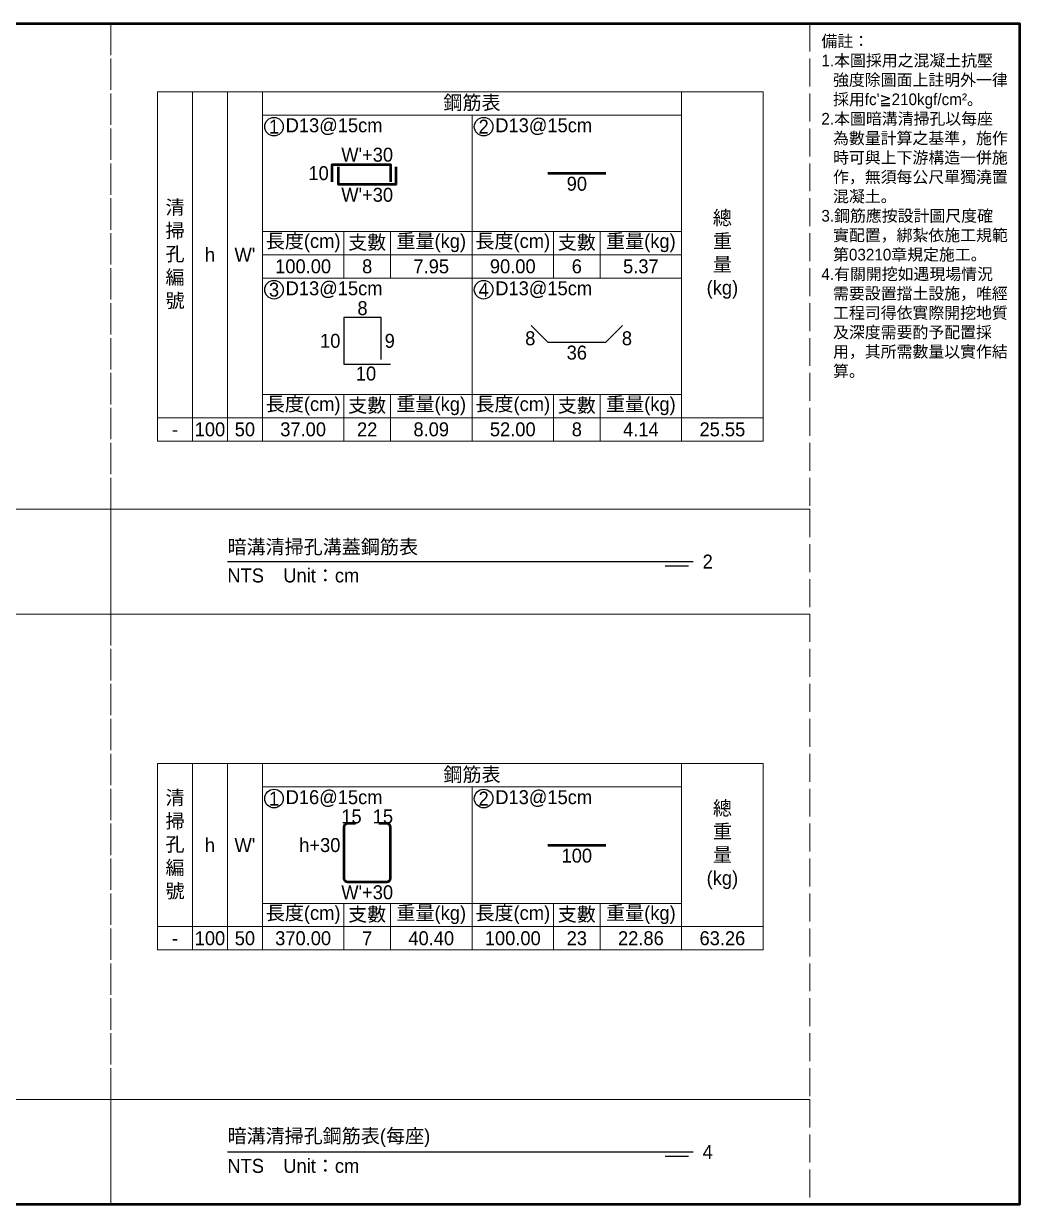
# Model space of a CAD drawing. Extents: x -7340 to 3675, y -3342 to 777.
# Drawn here: x -428 to 0, y -1264 to -757 of the extents above; entities that cross this region are included whole.
import ezdxf

# ---------------------------------------------------------------- set-up
doc = ezdxf.new("R2010")
doc.units = 0
doc.header["$MEASUREMENT"] = 0
doc.linetypes.add('ACAD_ISO02W100', pattern=[15, 12, -3])
for name, color, linetype, lineweight in [('一、1.基本-圖框', 7, 'Continuous', 20), ('一、3.基本-變更', 1, 'Continuous', 50), ('二、5.繪圖-鋼筋', 60, 'Continuous', 50)]:
    doc.layers.add(name, color=color, linetype=linetype, lineweight=lineweight)
doc.layers.add('一、4.基本-隱藏', color=9, linetype='ACAD_ISO02W100', lineweight=20, plot=False)
doc.layers.add('三、1.文字-說明文字', color=2, linetype='Continuous')
doc.layers.add('三、3.文字-註解文字', color=2, linetype='Continuous')
doc.styles.add('次圖名(詳圖)', font='MS PGothic.ttf', dxfattribs={"height": 6})
doc.styles.add('註解文字(詳圖)', font='MS PGothic.ttf', dxfattribs={"height": 5})

msp = doc.modelspace()

# ---------------------------------------------------------------- linework, layer by layer
at = {"layer": '一、1.基本-圖框'}
for points in [[(-370, -926.25), (-355, -926.25), (-355, -786.25), (-370, -786.25)], [(-355, -926.25), (-340, -926.25), (-340, -786.25), (-355, -786.25)], [(-340, -926.25), (-325, -926.25), (-325, -786.25), (-340, -786.25)], [(-325, -796.25), (-145, -796.25), (-145, -786.25), (-325, -786.25)], [(-110, -926.25), (-145, -926.25), (-145, -786.25), (-110, -786.25)], [(-325, -796.25), (-235, -796.25), (-235, -846.25), (-325, -846.25)], [(-235, -796.25), (-145, -796.25), (-145, -846.25), (-235, -846.25)], [(-325, -846.25), (-290, -846.25), (-290, -856.25), (-325, -856.25)], [(-290, -846.25), (-270, -846.25), (-270, -856.25), (-290, -856.25)], [(-270, -846.25), (-235, -846.25), (-235, -856.25), (-270, -856.25)], [(-235, -846.25), (-200, -846.25), (-200, -856.25), (-235, -856.25)], [(-200, -846.25), (-180, -846.25), (-180, -856.25), (-200, -856.25)], [(-180, -846.25), (-145, -846.25), (-145, -856.25), (-180, -856.25)], [(-325, -856.25), (-290, -856.25), (-290, -866.25), (-325, -866.25)], [(-290, -856.25), (-270, -856.25), (-270, -866.25), (-290, -866.25)], [(-270, -856.25), (-235, -856.25), (-235, -866.25), (-270, -866.25)], [(-235, -856.25), (-200, -856.25), (-200, -866.25), (-235, -866.25)], [(-200, -856.25), (-180, -856.25), (-180, -866.25), (-200, -866.25)], [(-180, -856.25), (-145, -856.25), (-145, -866.25), (-180, -866.25)], [(-325, -866.25), (-235, -866.25), (-235, -916.25), (-325, -916.25)], [(-235, -866.25), (-145, -866.25), (-145, -916.25), (-235, -916.25)], [(-325, -916.25), (-290, -916.25), (-290, -926.25), (-325, -926.25)], [(-290, -916.25), (-270, -916.25), (-270, -926.25), (-290, -926.25)], [(-270, -916.25), (-235, -916.25), (-235, -926.25), (-270, -926.25)], [(-235, -916.25), (-200, -916.25), (-200, -926.25), (-235, -926.25)], [(-200, -916.25), (-180, -916.25), (-180, -926.25), (-200, -926.25)], [(-180, -916.25), (-145, -916.25), (-145, -926.25), (-180, -926.25)], [(-370, -926.25), (-355, -926.25), (-355, -936.25), (-370, -936.25)], [(-355, -926.25), (-340, -926.25), (-340, -936.25), (-355, -936.25)], [(-340, -926.25), (-325, -926.25), (-325, -936.25), (-340, -936.25)], [(-325, -926.25), (-290, -926.25), (-290, -936.25), (-325, -936.25)], [(-290, -926.25), (-270, -926.25), (-270, -936.25), (-290, -936.25)], [(-270, -926.25), (-235, -926.25), (-235, -936.25), (-270, -936.25)], [(-235, -926.25), (-200, -926.25), (-200, -936.25), (-235, -936.25)], [(-200, -926.25), (-180, -926.25), (-180, -936.25), (-200, -936.25)], [(-180, -926.25), (-145, -926.25), (-145, -936.25), (-180, -936.25)], [(-145, -926.25), (-110, -926.25), (-110, -936.25), (-145, -936.25)], [(-370, -1144.75), (-355, -1144.75), (-355, -1074.75), (-370, -1074.75)], [(-355, -1144.75), (-340, -1144.75), (-340, -1074.75), (-355, -1074.75)], [(-340, -1144.75), (-325, -1144.75), (-325, -1074.75), (-340, -1074.75)], [(-325, -1084.75), (-145, -1084.75), (-145, -1074.75), (-325, -1074.75)], [(-110, -1144.75), (-145, -1144.75), (-145, -1074.75), (-110, -1074.75)], [(-325, -1084.75), (-235, -1084.75), (-235, -1134.75), (-325, -1134.75)], [(-235, -1084.75), (-145, -1084.75), (-145, -1134.75), (-235, -1134.75)], [(-325, -1134.75), (-290, -1134.75), (-290, -1144.75), (-325, -1144.75)], [(-290, -1134.75), (-270, -1134.75), (-270, -1144.75), (-290, -1144.75)], [(-270, -1134.75), (-235, -1134.75), (-235, -1144.75), (-270, -1144.75)], [(-235, -1134.75), (-200, -1134.75), (-200, -1144.75), (-235, -1144.75)], [(-200, -1134.75), (-180, -1134.75), (-180, -1144.75), (-200, -1144.75)], [(-180, -1134.75), (-145, -1134.75), (-145, -1144.75), (-180, -1144.75)], [(-370, -1144.75), (-355, -1144.75), (-355, -1154.75), (-370, -1154.75)], [(-355, -1144.75), (-340, -1144.75), (-340, -1154.75), (-355, -1154.75)], [(-340, -1144.75), (-325, -1144.75), (-325, -1154.75), (-340, -1154.75)], [(-325, -1144.75), (-290, -1144.75), (-290, -1154.75), (-325, -1154.75)], [(-290, -1144.75), (-270, -1144.75), (-270, -1154.75), (-290, -1154.75)], [(-270, -1144.75), (-235, -1144.75), (-235, -1154.75), (-270, -1154.75)], [(-235, -1144.75), (-200, -1144.75), (-200, -1154.75), (-235, -1154.75)], [(-200, -1144.75), (-180, -1144.75), (-180, -1154.75), (-200, -1154.75)], [(-180, -1144.75), (-145, -1144.75), (-145, -1154.75), (-180, -1154.75)], [(-145, -1144.75), (-110, -1144.75), (-110, -1154.75), (-145, -1154.75)]]:
    msp.add_lwpolyline(points, close=True, dxfattribs=at)
at = {"layer": '一、3.基本-變更'}
msp.add_lwpolyline([(-3420, -757), (0, -757), (0, -1264), (-3420, -1264)], close=True, dxfattribs=at)
at = {"layer": '一、4.基本-隱藏'}
for points in [[(-780, -757), (0, -757), (0, -1264), (-780, -1264)], [(-780, -757), (-390, -757), (-390, -965.5), (-780, -965.5)], [(-390, -757), (-90, -757), (-90, -965.5), (-390, -965.5)], [(-780, -965.5), (-390, -965.5), (-390, -1010.5), (-780, -1010.5)], [(-390, -965.5), (-90, -965.5), (-90, -1010.5), (-390, -1010.5)], [(-780, -1010.5), (-390, -1010.5), (-390, -1219), (-780, -1219)], [(-390, -1010.5), (-90, -1010.5), (-90, -1219), (-390, -1219)], [(-780, -1219), (-390, -1219), (-390, -1264), (-780, -1264)], [(-390, -1219), (-90, -1219), (-90, -1264), (-390, -1264)]]:
    msp.add_lwpolyline(points, close=True, dxfattribs=at)
msp.add_lwpolyline([(-780, -1264), (0, -1264)], dxfattribs=at)
at = {"layer": '三、3.文字-註解文字'}
for points in [[(-274, -901.25), (-274, -883.25), (-290, -883.25), (-290, -903.25), (-270, -903.25)], [(-209.571, -886.679), (-202.5, -893.75), (-177.5, -893.75), (-170.429, -886.679)], [(-340, -988), (-140, -988)], [(-142, -990), (-152, -990)], [(-340, -1241.5), (-140, -1241.5)], [(-142, -1243.5), (-152, -1243.5)]]:
    msp.add_lwpolyline(points, dxfattribs=at)
for centre in [(-320, -801.25), (-230, -801.25), (-320, -871.25), (-230, -871.25), (-320, -1089.75), (-230, -1089.75)]:
    msp.add_circle(centre, 4, dxfattribs=at)
at = {"layer": '二、5.繪圖-鋼筋'}
for points in [[(-295, -825), (-295, -817.5), (-270, -817.5), (-270, -825)], [(-292.5, -818.5), (-292.5, -826), (-267.5, -826), (-267.5, -818.5)], [(-202.5, -821.25), (-177.5, -821.25)], [(-202.5, -1109.75), (-177.5, -1109.75)]]:
    msp.add_lwpolyline(points, dxfattribs=at)
msp.add_lwpolyline([(-285, -1100.5), (-288.5, -1100.5, 0.4142136), (-290, -1102), (-290, -1124, 0.4142136), (-288.5, -1125.5), (-271.5, -1125.5, 0.4142136), (-270, -1124), (-270, -1102, 0.4142136), (-271.5, -1100.5), (-275, -1100.5)], format="xyb", dxfattribs=at)

# ---------------------------------------------------------------- texts
at = {"layer": '一、1.基本-圖框', "char_height": 6, "attachment_point": 5, "style": '註解文字(詳圖)'}
for s, width, insert in [('{\\fMS PGothic|b0|i0|c128|p34;鋼筋表}', 94.24964, (-235, -791.25)), ('清掃孔{\\fMS PGothic|b0|i0|c128|p34;編號}', 12.98354, (-362.5, -856.25)), ('{\\fMS PGothic|b0|i0|c128|p34;總重量(kg)}', 6, (-127.5, -856.25)), ('{\\fMS PGothic|b0|i0|c128|p34;長度(cm)}', 35.02324, (-307.5, -851.25)), ('{\\fMS PGothic|b0|i0|c128|p34;重量(kg)}', 30.27214, (-252.5, -851.25)), ('{\\fMS PGothic|b0|i0|c128|p34;長度(cm)}', 35.02324, (-217.5, -851.25)), ('{\\fMS PGothic|b0|i0|c128|p34;重量(kg)}', 30.27214, (-162.5, -851.25)), ('{\\fMS PGothic|b0|i0|c128|p34;支數}', 19.27354, (-280, -851.25)), ('{\\fMS PGothic|b0|i0|c128|p34;支數}', 19.27354, (-190, -851.25)), ('{\\fMS PGothic|b0|i0|c128|p34;h}', 12.98354, (-347.5, -856.25)), ("W'", 22.32258, (-332.5, -856.25)), ('{\\fMS PGothic|b0|i0|c128|p34;長度(cm)}', 35.02324, (-307.5, -921.25)), ('{\\fMS PGothic|b0|i0|c128|p34;支數}', 19.27354, (-280, -921.25)), ('{\\fMS PGothic|b0|i0|c128|p34;重量(kg)}', 30.27214, (-252.5, -921.25)), ('{\\fMS PGothic|b0|i0|c128|p34;長度(cm)}', 35.02324, (-217.5, -921.25)), ('{\\fMS PGothic|b0|i0|c128|p34;支數}', 19.27354, (-190, -921.25)), ('{\\fMS PGothic|b0|i0|c128|p34;重量(kg)}', 30.27214, (-162.5, -921.25)), ('{\\fMS PGothic|b0|i0|c128|p34;鋼筋表}', 94.24964, (-235, -1079.75)), ('清掃孔{\\fMS PGothic|b0|i0|c128|p34;編號}', 12.98354, (-362.5, -1109.75)), ('{\\fMS PGothic|b0|i0|c128|p34;總重量(kg)}', 6, (-127.5, -1109.75)), ('{\\fMS PGothic|b0|i0|c128|p34;h}', 12.98354, (-347.5, -1109.75)), ("W'", 22.32258, (-332.5, -1109.75)), ('{\\fMS PGothic|b0|i0|c128|p34;長度(cm)}', 35.02324, (-307.5, -1139.75)), ('{\\fMS PGothic|b0|i0|c128|p34;支數}', 19.27354, (-280, -1139.75)), ('{\\fMS PGothic|b0|i0|c128|p34;重量(kg)}', 30.27214, (-252.5, -1139.75)), ('{\\fMS PGothic|b0|i0|c128|p34;長度(cm)}', 35.02324, (-217.5, -1139.75)), ('{\\fMS PGothic|b0|i0|c128|p34;支數}', 19.27354, (-190, -1139.75)), ('{\\fMS PGothic|b0|i0|c128|p34;重量(kg)}', 30.27214, (-162.5, -1139.75))]:
    msp.add_mtext_dynamic_manual_height_columns(s, width=width, gutter_width=30, heights=[0], dxfattribs=dict(at, insert=insert))
at = {"layer": '三、1.文字-說明文字', "insert": (-85, -762), "char_height": 5, "attachment_point": 1, "style": '註解文字(詳圖)'}
msp.add_mtext_dynamic_manual_height_columns("{\\fMS PGothic|b0|i0|c128|p34;備註：\\P\\pi-5,l5;1.本圖採用之混凝土抗壓強度除圖面上註明外一律採用fc'≧210kgf/cm²。\\P2.本圖暗溝清掃孔以每座為數量計算之基準，施作時可與上下游構造一併施作，無須每公尺單獨澆置混凝土。\\P3.鋼筋應按設計圖尺度確實配置，綁紮依施工規範第03210章規定施工。\\P4.有關開挖如遇現場情況需要設置擋土設施，唯經工程司得依實際開挖地質及深度需要酌予配置採用，其所需數量以實作結算。}", width=80, gutter_width=30, heights=[0], dxfattribs=at)
at = {"layer": '三、3.文字-註解文字', "char_height": 6}
for s, width, gutter_width, insert, attachment_point, style in [('1', 8.38231, 30, (-320, -801.25), 5, '註解文字(詳圖)'), ('D13@15cm', 6.06582, 30, (-315, -801.25), 4, '註解文字(詳圖)'), ('2', 8.38231, 30, (-230, -801.25), 5, '註解文字(詳圖)'), ('{\\fMS PGothic|b0|i0|c128|p34;D1}3{\\fMS PGothic|b0|i0|c128|p34;@}1{\\fMS PGothic|b0|i0|c128|p34;5cm}', 6.06582, 30, (-225, -801.25), 4, '註解文字(詳圖)'), ('100.00', 9.06048, 30, (-307.5, -861.25), 5, '註解文字(詳圖)'), ('8', 9.06048, 30, (-280, -861.25), 5, '註解文字(詳圖)'), ('7.95', 9.06048, 30, (-252.5, -861.25), 5, '註解文字(詳圖)'), ('90.00', 9.06048, 30, (-217.5, -861.25), 5, '註解文字(詳圖)'), ('6', 9.06048, 30, (-190, -861.25), 5, '註解文字(詳圖)'), ('5.37', 9.06048, 30, (-162.5, -861.25), 5, '註解文字(詳圖)'), ('3', 8.38231, 30, (-320, -871.25), 5, '註解文字(詳圖)'), ('D13@15cm', 6.06582, 30, (-315, -871.25), 4, '註解文字(詳圖)'), ('4', 8.38231, 30, (-230, -871.25), 5, '註解文字(詳圖)'), ('D13@15cm', 6.06582, 30, (-225, -871.25), 4, '註解文字(詳圖)'), ('-', 9.06048, 30, (-362.5, -931.25), 5, '註解文字(詳圖)'), ('100', 9.06048, 30, (-347.5, -931.25), 5, '註解文字(詳圖)'), ('50', 9.06048, 30, (-332.5, -931.25), 5, '註解文字(詳圖)'), ('37.00', 9.06048, 30, (-307.5, -931.25), 5, '註解文字(詳圖)'), ('22', 9.06048, 30, (-280, -931.25), 5, '註解文字(詳圖)'), ('8.09', 9.06048, 30, (-252.5, -931.25), 5, '註解文字(詳圖)'), ('52.00', 9.06048, 30, (-217.5, -931.25), 5, '註解文字(詳圖)'), ('8', 9.06048, 30, (-190, -931.25), 5, '註解文字(詳圖)'), ('4.14', 9.06048, 30, (-162.5, -931.25), 5, '註解文字(詳圖)'), ('25.55', 9.06048, 30, (-127.5, -931.25), 5, '註解文字(詳圖)'), ('{\\fMS PGothic|b0|i0|c128|p34;暗溝清掃孔}溝蓋{\\fMS PGothic|b0|i0|c128|p34;鋼筋表}', 134.12151, 15, (-340, -982), 4, '次圖名(詳圖)'), ('2', 3, 15, (-136, -988), 4, '次圖名(詳圖)'), ('NTS{\\fMS PGothic|b0|i0|c128|p34;^IUnit：cm}', 136.03259, 15, (-340, -994), 4, '次圖名(詳圖)'), ('1', 8.38231, 30, (-320, -1089.75), 5, '註解文字(詳圖)'), ('{\\fMS PGothic|b0|i0|c128|p34;D1}6{\\fMS PGothic|b0|i0|c128|p34;@15cm}', 6.06582, 30, (-315, -1089.75), 4, '註解文字(詳圖)'), ('2', 8.38231, 30, (-230, -1089.75), 5, '註解文字(詳圖)'), ('{\\fMS PGothic|b0|i0|c128|p34;D1}3{\\fMS PGothic|b0|i0|c128|p34;@}1{\\fMS PGothic|b0|i0|c128|p34;5cm}', 6.06582, 30, (-225, -1089.75), 4, '註解文字(詳圖)'), ('-', 9.06048, 30, (-362.5, -1149.75), 5, '註解文字(詳圖)'), ('100', 9.06048, 30, (-347.5, -1149.75), 5, '註解文字(詳圖)'), ('50', 9.06048, 30, (-332.5, -1149.75), 5, '註解文字(詳圖)'), ('370.00', 9.06048, 30, (-307.5, -1149.75), 5, '註解文字(詳圖)'), ('7', 9.06048, 30, (-280, -1149.75), 5, '註解文字(詳圖)'), ('40.40', 9.06048, 30, (-252.5, -1149.75), 5, '註解文字(詳圖)'), ('{\\fMS PGothic|b0|i0|c128|p34;100}.00', 9.06048, 30, (-217.5, -1149.75), 5, '註解文字(詳圖)'), ('23', 9.06048, 30, (-190, -1149.75), 5, '註解文字(詳圖)'), ('22.86', 9.06048, 30, (-162.5, -1149.75), 5, '註解文字(詳圖)'), ('63.26', 9.06048, 30, (-127.5, -1149.75), 5, '註解文字(詳圖)'), ('{\\fMS PGothic|b0|i0|c128|p34;暗溝清掃孔鋼筋表}(每座)', 134.12151, 15, (-340, -1235.5), 4, '次圖名(詳圖)'), ('4', 3, 15, (-136, -1241.5), 4, '次圖名(詳圖)'), ('NTS{\\fMS PGothic|b0|i0|c128|p34;^IUnit：cm}', 136.03259, 15, (-340, -1247.5), 4, '次圖名(詳圖)')]:
    msp.add_mtext_dynamic_manual_height_columns(s, width=width, gutter_width=gutter_width, heights=[0], dxfattribs=dict(at, insert=insert, attachment_point=attachment_point, style=style))
at = {"layer": '二、5.繪圖-鋼筋', "char_height": 6, "style": '註解文字(詳圖)'}
for s, width, insert, attachment_point in [("{\\fMS PGothic|b0|i0|c128|p34;W'}+3{\\fMS PGothic|b0|i0|c128|p34;0}", 3.56631, (-280, -810.277), 2), ('{\\fMS PGothic|b0|i0|c128|p34;10}', 8.87231, (-296.5, -821.25), 6), ('90', 3.56631, (-190, -822.75), 2), ("{\\fMS PGothic|b0|i0|c128|p34;W'}+3{\\fMS PGothic|b0|i0|c128|p34;0}", 3.56631, (-280, -827.5), 2), ('{\\fMS PGothic|b0|i0|c128|p34;8}', 3.56631, (-282, -882.25), 8), ('{\\fMS PGothic|b0|i0|c128|p34;10}', 8.87231, (-291.5, -893.25), 6), ('9', 8.87231, (-272.5, -893.25), 4), ('8', 3.56631, (-209.978, -889.106), 2), ('8', 3.56631, (-168.482, -889.106), 2), ('36', 3.56631, (-190, -895.25), 2), ('10', 3.56631, (-280.5, -904.25), 2), ('15', 8.87231, (-286.75, -1100.5), 8), ('15', 8.87231, (-273.25, -1100.5), 8), ('{\\fMS PGothic|b0|i0|c128|p34;h+}3{\\fMS PGothic|b0|i0|c128|p34;0}', 8.87231, (-291.5, -1109.75), 6), ('100', 3.56631, (-190, -1111.25), 2), ("{\\fMS PGothic|b0|i0|c128|p34;W'+}3{\\fMS PGothic|b0|i0|c128|p34;0}", 3.56631, (-280, -1127), 2)]:
    msp.add_mtext_dynamic_manual_height_columns(s, width=width, gutter_width=30, heights=[0], dxfattribs=dict(at, insert=insert, attachment_point=attachment_point))

doc.saveas('drawing.dxf')
